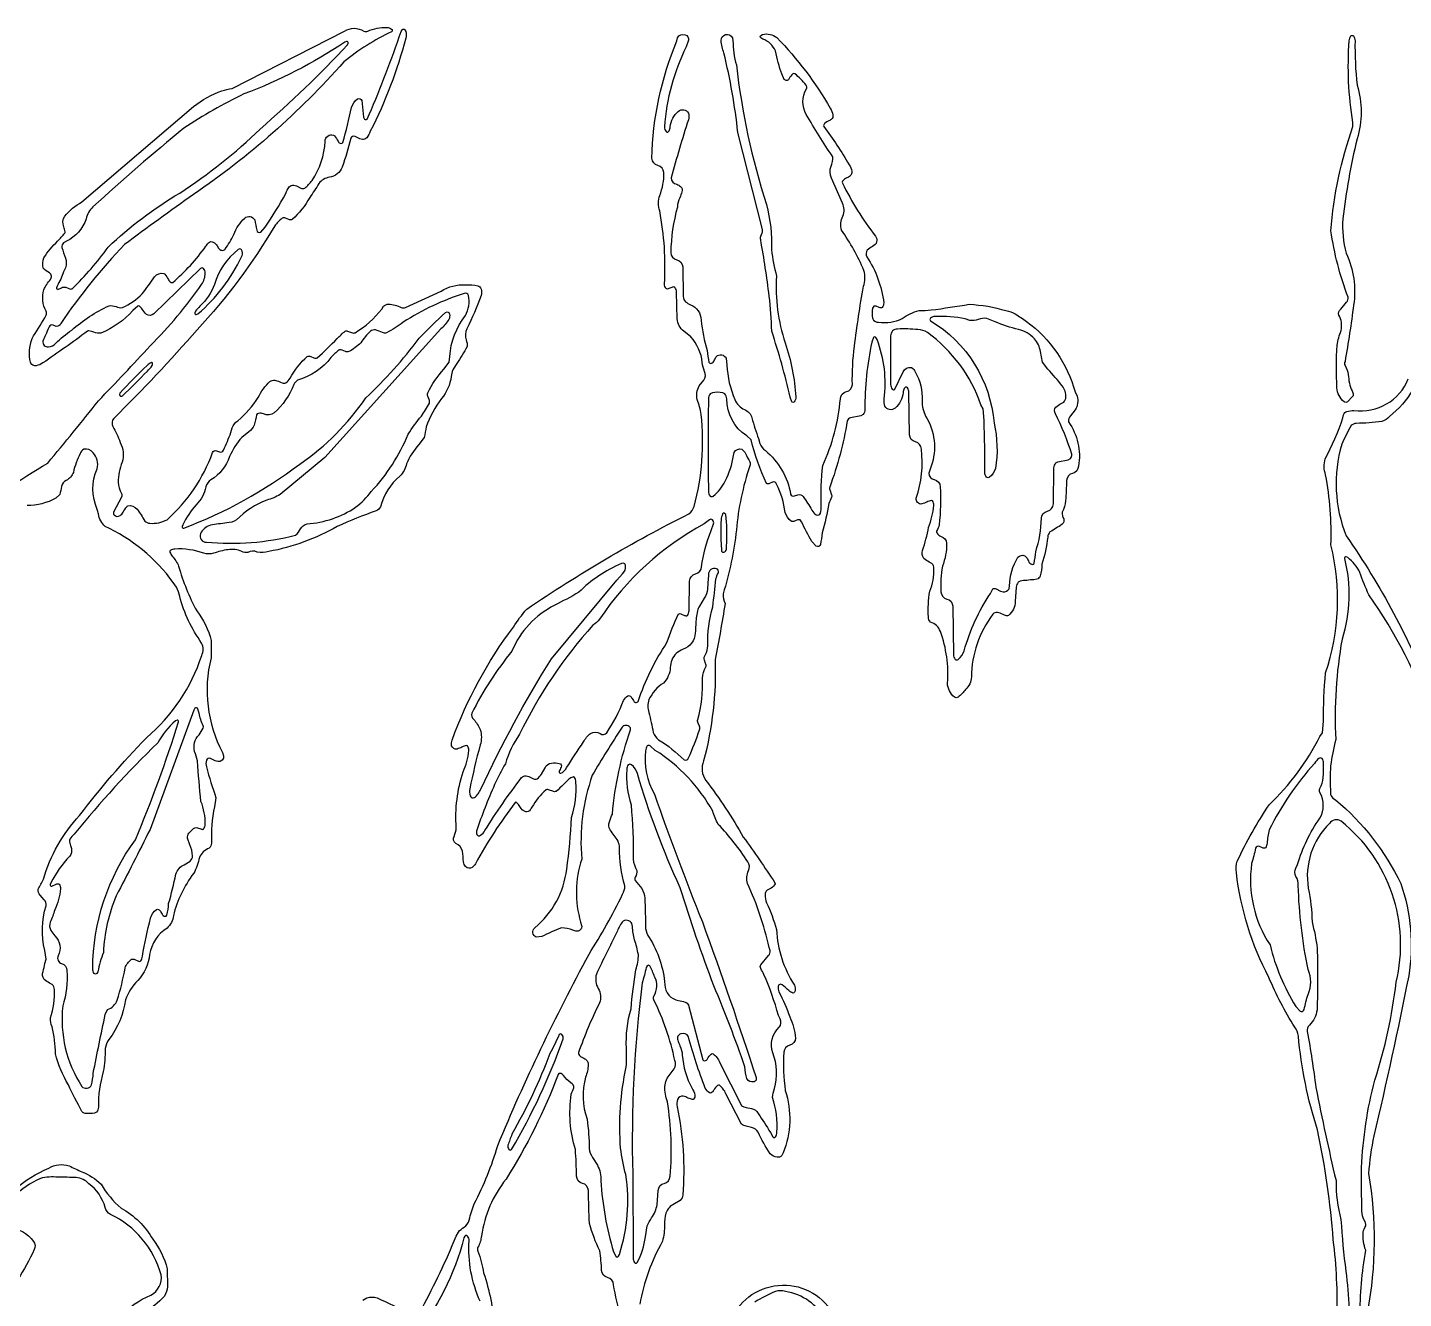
# Model space of a CAD drawing. Header units: metres. Extents: x 4.5 to 22.5, y 0.1 to 24.7.
# Drawn here: x 8.55 to 15.33, y 18.4 to 24.66 of the extents above; entities that cross this region are included whole.
import ezdxf

# ---------------------------------------------------------------- set-up
doc = ezdxf.new("R2010")
doc.units = ezdxf.units.M

msp = doc.modelspace()

# ---------------------------------------------------------------- linework, layer by layer
at = {"layer": 'Layer 1', "color": 0}
for points in [[(7.86875, 21.96611, -0.0339), (8.654, 22.51117), (8.654, 22.51117, 0.0067), (8.90373, 22.81831, 0.0062), (9.15884, 23.08914, 0.044), (9.41191, 23.39168, 0.1707), (9.42905, 23.44746, 0.1774), (9.4219, 23.46998, 0.3448), (9.40643, 23.47007), (9.17601, 23.24633, -0.3293), (9.14006, 23.2437, -0.0771), (9.1189, 23.27031, 0.1206), (9.10566, 23.28426, 0.2877), (9.09706, 23.28436), (9.07284, 23.26248, -0.1134), (8.91595, 23.15201, -0.1291), (8.88183, 23.15618, 0.0452), (8.85652, 23.16209, 0.1729), (8.84965, 23.1607, -0.0105), (8.63012, 23.00459, -0.1113), (8.59733, 22.99122, -0.2317), (8.57539, 22.99778, -0.1728), (8.5663, 23.02222, -0.145), (8.58399, 23.13808, 0.0285), (8.64624, 23.24039, 0.194), (8.64633, 23.25976, -0.2005), (8.6351, 23.36547, -0.0655), (8.66725, 23.41501, 0.4582), (8.66245, 23.44832, -0.1058), (8.63182, 23.47159, -0.1632), (8.6351, 23.52298, -0.0558), (8.70267, 23.60456, 0.0294), (8.73849, 23.64314, 0.1747), (8.73992, 23.64985, 0.045), (8.73401, 23.67522, -0.2654), (8.7384, 23.72744, -0.0914), (8.82162, 23.79761), (9.37268, 24.26749, -0.0825), (9.51165, 24.34508, -0.0096), (9.56177, 24.35684), (10.11509, 24.63827, -0.2969), (10.21028, 24.63806, 0.1877), (10.22971, 24.63806, -0.1106), (10.32407, 24.65619, -0.1612), (10.34712, 24.64858, -0.4728), (10.34721, 24.63574, 0.0603), (10.1123, 24.48693, -0.062), (9.37265, 23.83439, 0.0051), (9.03181, 23.58742, 0.0414), (8.71817, 23.1985, -0.3383), (8.69623, 23.1844, 0.0537), (8.68111, 23.19123, 0.3938), (8.66137, 23.18208, 0.0066), (8.64302, 23.1417, 0.0579), (8.63086, 23.11225, 0.515), (8.65793, 23.08404, 0.1712), (8.69289, 23.10083, -0.0492), (8.77215, 23.16652, -0.0712), (8.95623, 23.28615, -0.1293), (8.99036, 23.28197, 0.1343), (9.02306, 23.2769, 0.0857), (9.11952, 23.34502, 0.01), (9.18022, 23.42921, -0.2946), (9.22588, 23.44579, -0.1438), (9.23108, 23.44183, -0.0292), (9.24828, 23.41535, 0.1206), (9.26152, 23.40139, 0.2877), (9.27012, 23.4013, 0.0596), (9.43264, 23.579, -0.0403), (9.44501, 23.59639, -0.3305), (9.46949, 23.59936, -0.1468), (9.48879, 23.58055), (9.49578, 23.57003, 0.5108), (9.52752, 23.56477, 0.0441), (9.57031, 23.63673, -0.1235), (9.62454, 23.71754, -0.5183), (9.67315, 23.7086, -0.0051), (9.68348, 23.65827, 0.4956), (9.70316, 23.6488), (9.72426, 23.67262, 0.0283), (9.82632, 23.83984, -0.0641), (9.84318, 23.87146, -0.2496), (9.86533, 23.88021), (9.87836, 23.87607), (9.90109, 23.8658, 0.2328), (9.91972, 23.86527, 0.0501), (9.95626, 23.90243, 0.1311), (10.02027, 24.09665, -0.5149), (10.0612, 24.12641, -0.1435), (10.06636, 24.12245, -0.029), (10.0835, 24.09597, 0.2128), (10.09798, 24.08533, 0.3796), (10.10763, 24.09071, 0.012), (10.15057, 24.26238, -0.1618), (10.17997, 24.30526, -0.4993), (10.20035, 24.29651), (10.20871, 24.21446), (10.21363, 24.20567, 0.4697), (10.22646, 24.20561), (10.23754, 24.22795, 0.0194), (10.39384, 24.63605), (10.39916, 24.6457, -0.4706), (10.412, 24.64561), (10.41682, 24.63682, -0.1397), (10.41685, 24.60452, -0.0541), (10.24243, 24.14522, -0.0647), (10.22557, 24.11357, -0.2496), (10.20342, 24.10482), (10.19039, 24.10896), (10.16793, 24.1192, 0.4347), (10.14674, 24.11088, -0.0262), (10.10392, 23.96937, -0.2828), (10.04124, 23.91916, 0.1829), (9.98958, 23.88838, -0.0194), (9.94431, 23.81939, -0.0851), (9.85787, 23.71055, -0.2391), (9.84126, 23.71102), (9.8253, 23.71714, 0.2394), (9.80868, 23.7176, 0.053), (9.77178, 23.68011, -0.0557), (9.38933, 23.16803, -0.0199), (8.97894, 22.73181, 0.2896), (8.97514, 22.69227, -0.0291), (9.01102, 22.6136, -0.2077), (9.02009, 22.51581, 0.0817), (9.00109, 22.41718, 0.1052), (9.01758, 22.36257, -0.1968), (9.01749, 22.34321), (8.97845, 22.26976, 0.3015), (8.98073, 22.25646, 0.3841), (9.01009, 22.2529, 0.0928), (9.0251, 22.27019, -0.0294), (9.04301, 22.29699, -0.1402), (9.04849, 22.3011, -0.2936), (9.094, 22.28467, -0.0359), (9.13171, 22.22629, 0.2007), (9.1568, 22.21525, 0.1451), (9.24185, 22.23298, 0.1249), (9.46574, 22.56326, -0.3991), (9.48545, 22.57245), (9.50048, 22.56633, 0.4008), (9.52019, 22.57552, 0.0234), (9.5558, 22.66205), (9.56264, 22.68538, -0.1562), (9.58943, 22.72043, 0.0851), (9.69103, 22.83514, -0.0957), (9.74842, 22.91304, -0.1919), (9.77261, 22.91982, -0.056), (9.80828, 22.90676, 0.2345), (9.82681, 22.9063, 0.1096), (9.84801, 22.93012, -0.0883), (9.93243, 23.03698, -0.2395), (9.94905, 23.03652), (9.96501, 23.03039, 0.239), (9.98162, 23.02993, 0.0117), (10.07957, 23.12484, -0.0292), (10.11806, 23.16073, -0.2391), (10.13467, 23.16027), (10.15064, 23.15414, 0.2387), (10.16728, 23.15368, 0.0949), (10.29892, 23.26966), (10.3073, 23.28374, -0.2111), (10.33184, 23.29429, -0.1055), (10.3952, 23.27798, 0.1894), (10.41524, 23.2769), (10.59146, 23.35808, -0.1672), (10.71122, 23.38883, -0.0923), (10.77174, 23.38472, -0.2404), (10.78773, 23.36872, -0.1489), (10.78804, 23.33615, -0.0276), (10.71822, 23.17304, 0.1786), (10.71398, 23.11841, -0.1343), (10.71905, 23.08571, -0.0216), (10.66924, 23.00162, 0.0523), (10.64588, 22.96335), (10.64109, 22.93721, -0.138), (10.59391, 22.8297, 0.0782), (10.51734, 22.68971, -0.0327), (10.50728, 22.63789), (10.4808, 22.60249, 0.0866), (10.42109, 22.50752, -0.1367), (10.38796, 22.44784, 0.1527), (10.29239, 22.2959, -0.1863), (10.27173, 22.27728, 0.0152), (10.07939, 22.19953, -0.0829), (9.74242, 22.07603, -0.1464), (9.68623, 22.07337, 0.2509), (9.63955, 22.0712, -0.1648), (9.60976, 22.0764, 0.1524), (9.54166, 22.08516, 0.0571), (9.47044, 22.06724, -0.1224), (9.42268, 22.06724, 0.1031), (9.2807, 22.08844, 0.1629), (9.25756, 22.08067, 0.2863), (9.25589, 22.07349, 0.0874), (9.26678, 22.05376, -0.0851), (9.2989, 22.00379, 0.053), (9.38778, 21.78358, -0.1135), (9.45832, 21.63761, -0.0188), (9.45835, 21.55204, 0.1851), (9.51469, 21.08618), (9.51976, 21.07047, -0.5323), (9.49185, 21.04191), (9.47883, 21.04612), (9.45637, 21.05639, 0.4416), (9.43536, 21.04807, 0.1402), (9.43533, 21.01577, 0.013), (9.48257, 20.86285), (9.4753, 20.81923, 0.0655), (9.46048, 20.64004, -0.1969), (9.44969, 20.61516, 0.2231), (9.4013, 20.5691, -0.0695), (9.37305, 20.49191, 0.1043), (9.27309, 20.28333, -0.1763), (9.24179, 20.22182, 0.2167), (9.15575, 20.0913, -0.1558), (9.09802, 19.9634, 0.1256), (9.03751, 19.86923, -0.1268), (8.95524, 19.67305, 0.1265), (8.9377, 19.62872, -0.04), (8.92755, 19.51512, 0.0754), (8.9037, 19.34066, -0.1705), (8.8946, 19.31613), (8.88424, 19.31102, -0.0746), (8.84563, 19.30889, -0.1889), (8.82224, 19.31817, -0.0084), (8.75563, 19.44987, -0.0677), (8.69224, 19.60304, 0.0583), (8.67532, 19.73641, -0.1124), (8.66805, 19.78003, 0.0947), (8.68705, 19.92, 0.1972), (8.67625, 19.94487), (8.66304, 19.95109, -0.0316), (8.63671, 19.96922, -0.2587), (8.63096, 20.00826, 0.024), (8.64011, 20.04832), (8.64726, 20.06853), (8.63999, 20.11212, -0.1386), (8.64633, 20.33215, 0.2607), (8.63674, 20.3616), (8.61669, 20.38406, -0.2673), (8.60723, 20.41342, 0.0128), (8.63272, 20.4623, -0.1174), (8.81076, 20.77659, -0.0294), (9.14006, 21.15886, 0.1381), (9.41222, 21.56389, 0.2269), (9.41213, 21.6257, -0.0907), (9.30412, 21.85461, 0.0985), (9.28822, 21.90058, 0.1286), (8.95852, 22.18963), (8.9377, 22.19975, -0.1869), (8.9042, 22.26131, 0.0275), (8.89798, 22.28374, -0.2065), (8.8968, 22.4836, 0.2713), (8.87728, 22.56274, 0.3027), (8.83189, 22.57948, 0.1828), (8.81414, 22.55927, 0.0614), (8.78026, 22.46594, -0.1913), (8.74508, 22.42634, 0.2126), (8.72231, 22.39682, 0.0182), (8.71449, 22.35722), (8.69391, 22.33915, -0.1319), (8.55302, 22.30277, 0.1332)], [(10.49751, 18.35128, 0.027), (10.66522, 18.70477), (10.67605, 18.72503, -0.0991), (10.70463, 18.74929, 0.1823), (10.72932, 18.78434, -0.0317), (10.75413, 18.865, 0.0534), (10.86969, 19.1508, -0.0257), (11.3197, 20.09297, 0.0252), (11.48503, 20.38833, 0.1378), (11.49589, 20.42988, -0.0773), (11.47018, 20.61751, 0.1887), (11.44299, 20.67818, -0.0082), (11.42297, 20.70538, -0.2278), (11.42025, 20.74587, -0.0103), (11.43436, 20.78337, -0.0599), (11.52349, 21.1983, 0.293), (11.52095, 21.21179, 0.4246), (11.48281, 21.21086, 0.0163), (11.33539, 20.97447, 0.1059), (11.28369, 20.5621, 0.1509), (11.27818, 20.2509), (11.2832, 20.23516, -0.5424), (11.25486, 20.20682), (11.23939, 20.21158, 0.0759), (11.18404, 20.22312, 0.0295), (11.08715, 20.17984), (11.05983, 20.17687, -0.5459), (11.0525, 20.22386, 0.1935), (11.20978, 20.51226, 0.0192), (11.23401, 20.76648, 0.0922), (11.25501, 20.94087, 0.1627), (11.24722, 20.96401, 0.2889), (11.2393, 20.96581, 0.1006), (11.22058, 20.95458, -0.0072), (11.19453, 20.9297, -0.0267), (11.15725, 20.89524, -0.2391), (11.14064, 20.8957), (11.12467, 20.90183, 0.239), (11.10806, 20.90229, 0.0858), (11.0383, 20.81728, -0.0394), (11.02583, 20.7998, -0.3288), (11.00142, 20.79695, -0.1479), (10.98217, 20.81573), (10.97524, 20.82625, 0.1061), (10.96225, 20.84079, 0.3703), (10.95603, 20.84029, 0.0369), (10.75986, 20.53887, -0.0968), (10.74368, 20.52065, -0.3813), (10.712, 20.52498, -0.1603), (10.7016, 20.54778, -0.01), (10.69724, 20.60009, 0.219), (10.66377, 20.63861, -0.3704), (10.65517, 20.67373, 0.0846), (10.66612, 20.71627, -0.0971), (10.69953, 20.99136, 0.0744), (10.72843, 21.09621, 0.1767), (10.72128, 21.11873, 0.2539), (10.71599, 21.12031, 0.0566), (10.69381, 21.11307, -0.0575), (10.66971, 21.10379, -0.386), (10.64279, 21.11984, -0.1711), (10.64576, 21.14716, -0.0762), (10.94703, 21.70314, -0.0412), (11.01259, 21.79227, -0.0338), (11.81167, 22.26162, 0.1456), (11.83757, 22.2976, 0.0926), (11.87153, 22.75136, 0.0541), (11.85257, 22.82394, -0.2083), (11.86225, 22.8912), (11.88481, 22.92007, 0.2714), (11.88858, 22.96307, -0.0884), (11.87735, 23.00663, 0.1626), (11.82021, 23.1332), (11.78602, 23.16088, -0.2103), (11.75422, 23.22189), (11.75001, 23.354, 0.1599), (11.74228, 23.3772, 0.2819), (11.72795, 23.37683), (11.71298, 23.3707, -0.2818), (11.69866, 23.37033, -0.1597), (11.69092, 23.39353, 0.0627), (11.66741, 23.75331, -0.1633), (11.66741, 23.82951, 0.1038), (11.68789, 23.94196, 0.336), (11.65859, 23.97705, -0.3344), (11.6292, 24.01222, -0.0944), (11.75233, 24.59094), (11.7558, 24.60622, -0.3836), (11.79292, 24.62064, -0.3954), (11.80913, 24.59425), (11.79741, 24.56108, 0.0959), (11.69095, 24.16697, 0.1593), (11.69863, 24.14383, 0.2818), (11.70746, 24.14116, 0.2819), (11.71385, 24.14782, 0.0245), (11.71969, 24.16759, -0.1995), (11.75926, 24.24348, -0.4906), (11.8087, 24.23497, -0.1474), (11.80901, 24.20233, 0.0145), (11.72471, 23.91672, 0.3775), (11.7514, 23.88423, -0.0847), (11.76987, 23.87402, -0.3036), (11.77705, 23.84717, -0.0077), (11.76672, 23.81831, 0.1034), (11.75478, 23.7723, 0.0626), (11.72201, 23.54816, 0.3346), (11.7514, 23.51298, -0.3344), (11.7808, 23.47781), (11.78389, 23.3316, 0.1984), (11.79503, 23.30641, 0.0807), (11.81962, 23.2911, -0.2998), (11.87147, 23.2154, 0.0534), (11.90195, 23.06519, 0.0362), (11.91024, 23.00799, 0.3817), (11.91986, 23.00255, 0.2666), (11.93805, 23.02077, -0.0658), (11.94718, 23.03652, -0.5049), (11.99442, 23.02829), (11.99866, 22.99395, 0.0936), (12.03764, 22.82469, 0.1923), (12.08559, 22.77469, -0.2305), (12.12148, 22.73475, 0.0287), (12.15458, 22.63204), (12.16139, 22.60812, 0.1564), (12.18818, 22.57304, -0.1803), (12.31236, 22.35821, 0.4377), (12.33176, 22.34977), (12.3472, 22.35589, -0.319), (12.37377, 22.34744, -0.0139), (12.41733, 22.2804, 0.1078), (12.4384, 22.25661, 0.4849), (12.45879, 22.26549, 0.0689), (12.46263, 22.29962, -0.0361), (12.47076, 22.49972, 0.0845), (12.5573, 22.82812, -0.3339), (12.58672, 22.8633, 0.3344), (12.61611, 22.89847, -0.0352), (12.62619, 23.08679, -0.0106), (12.67071, 23.38206, 0.1563), (12.67309, 23.46014, 0.0533), (12.56262, 23.65864, -0.1798), (12.56983, 23.72812, 0.2056), (12.56785, 23.79139), (12.51278, 23.91508, -0.1789), (12.51117, 23.97302, 0.1136), (12.51971, 24.01962, -0.0167), (12.38934, 24.2282, -0.2682), (12.38977, 24.35402, 0.2304), (12.38912, 24.37283, 0.0431), (12.33294, 24.42904, 0.3267), (12.32381, 24.42827, 0.0917), (12.30531, 24.4051, -0.2761), (12.29443, 24.39573, -0.2761), (12.28102, 24.40089), (12.26939, 24.4275, -0.0477), (12.23818, 24.54104, 0.2016), (12.17516, 24.59945), (12.1656, 24.6048, -0.472), (12.16566, 24.61764), (12.17444, 24.62246, -0.2248), (12.24371, 24.60734, -0.0623), (12.50739, 24.25898, -0.1106), (12.5206, 24.22609, -0.2556), (12.51241, 24.20382, -0.0692), (12.49672, 24.19457, 0.1587), (12.47519, 24.17755, 0.2845), (12.47503, 24.16895, -0.0318), (12.60008, 23.98045, -0.1138), (12.61342, 23.94766, -0.2556), (12.60522, 23.92538, -0.0692), (12.5895, 23.91613, 0.1562), (12.56815, 23.89933, 0.247), (12.56729, 23.88996, 0.0494), (12.72965, 23.62919, -0.5073), (12.71579, 23.57863, 0.0308), (12.6894, 23.56069, 0.3051), (12.68767, 23.52756, -0.1155), (12.77086, 23.30063, -0.1622), (12.76322, 23.27752, -0.2819), (12.74889, 23.27789), (12.73392, 23.28402, 0.4538), (12.71536, 23.27489, 0.1061), (12.716, 23.22452, 0.3403), (12.74564, 23.20506, 0.1445), (12.86157, 23.22273, -0.1061), (12.94531, 23.26267, 0.0271), (13.00444, 23.26542, 0.0076), (13.19142, 23.29345, -0.0624), (13.37241, 23.26227, -0.1006), (13.41838, 23.24636, 0.0052), (13.47441, 23.20958, -0.1664), (13.71287, 22.86187), (13.72296, 22.84068, -0.2094), (13.71337, 22.77352), (13.69081, 22.74465, 0.2497), (13.68098, 22.71443, -0.1972), (13.72986, 22.49629, -0.3345), (13.70047, 22.46111, 0.3344), (13.67108, 22.42593, -0.0108), (13.66628, 22.32613, -0.1139), (13.64988, 22.26979, 0.1822), (13.65712, 22.2366, -0.3191), (13.64874, 22.21005, -0.0256), (13.5894, 22.17268, 0.1953), (13.57817, 22.14759, -0.0467), (13.54993, 22.01329, -0.0434), (13.54129, 21.95578, -0.2365), (13.52527, 21.93969), (13.51008, 21.93724, 0.02), (13.47552, 21.93427, 0.0462), (13.44254, 21.93065), (13.43267, 21.92453, 0.1732), (13.42348, 21.9), (13.41829, 21.82971, -0.2245), (13.38463, 21.76161, -0.2348), (13.36609, 21.76208), (13.34336, 21.77232), (13.33033, 21.77649, 0.2491), (13.30815, 21.76771, 0.1622), (13.20268, 21.45842, -0.2025), (13.17363, 21.39658, -0.0602), (13.13722, 21.35936, -0.3365), (13.11912, 21.35946, -0.2139), (13.08447, 21.42755, 0.1086), (13.04963, 21.68285, 0.2233), (13.00125, 21.72891, -0.1969), (12.99045, 21.75379, -0.0532), (12.99744, 21.88023, 0.1052), (13.0182, 21.9929, 0.1991), (13.0075, 22.01768), (12.99429, 22.0239, -0.0316), (12.96796, 22.04206, -0.2601), (12.96227, 22.08113, 0.0313), (12.99178, 22.19508, 0.0502), (13.0178, 22.30277, 0.1768), (13.01065, 22.32529, 0.2539), (13.00536, 22.32687, 0.0566), (12.98318, 22.31963, -0.0575), (12.95908, 22.31035, -0.5321), (12.93118, 22.33891, 0.109), (12.95642, 22.58062, 0.3345), (12.92703, 22.6158, -0.3344), (12.89764, 22.65097), (12.8947, 22.859, 0.159), (12.887, 22.88214, 0.2818), (12.87817, 22.88481, 0.2819), (12.87178, 22.87815, 0.0245), (12.86593, 22.85838, -0.1995), (12.82636, 22.78249, -0.4907), (12.77683, 22.79112, -0.0749), (12.77268, 22.82555, 0.1254), (12.73772, 23.12011), (12.7324, 23.12976, 0.4718), (12.71956, 23.12964), (12.71186, 23.1065, 0.0545), (12.67808, 22.77475, -0.1707), (12.66898, 22.75019), (12.65862, 22.74505), (12.60763, 22.73404, 0.2861), (12.59111, 22.71904, -0.0466), (12.5052, 22.39354, 0.1994), (12.50619, 22.3764), (12.51256, 22.36019, -0.1991), (12.51355, 22.34305, 0.0517), (12.50065, 22.31224, -0.0311), (12.46711, 22.16801, -0.0364), (12.45879, 22.1108, -0.4842), (12.4384, 22.10192), (12.41737, 22.12575, -0.0404), (12.36644, 22.22295, 0.3978), (12.3467, 22.23214), (12.33124, 22.22602, -0.2439), (12.31471, 22.22564, -0.1505), (12.28526, 22.26859, 0.0834), (12.24269, 22.40858, 0.4013), (12.22295, 22.41777), (12.20795, 22.41164, -0.2839), (12.19356, 22.41118, -0.0497), (12.1177, 22.62632), (12.09592, 22.64516, -0.25), (11.99754, 22.82821, 0.1673), (11.98835, 22.85265), (11.97799, 22.85776, 0.1128), (11.92701, 22.85776), (11.91664, 22.85265, 0.1705), (11.90755, 22.82812, 0.0063), (11.90748, 22.3726, 0.1627), (11.91528, 22.34946, 0.3482), (11.93075, 22.34936, 0.1078), (11.99033, 22.4233, 0.0825), (12.03077, 22.54906), (12.03424, 22.56435, -0.3632), (12.07216, 22.57948, -0.1517), (12.08952, 22.55866, 0.0085), (12.11127, 22.51711, -0.1954), (12.11133, 22.4978, 0.0598), (12.04531, 22.18267, -0.0482), (11.97929, 21.86757, 0.1178), (11.98934, 21.81984, -0.009), (11.94068, 21.5448, -0.0715), (11.88397, 21.04519, 0.2595), (11.89434, 20.94882, -0.0372), (12.07931, 20.6698, -0.0135), (12.2349, 20.44445, -0.2812), (12.23329, 20.43421, -0.0892), (12.20971, 20.41478), (12.1969, 20.40893, 0.2106), (12.1867, 20.38471, 0.0585), (12.1935, 20.34665, -0.0446), (12.24275, 20.21449, 0.1328), (12.33111, 19.9406, -0.1626), (12.33439, 19.91359, -0.3456), (12.3231, 19.9023, -0.1302), (12.30398, 19.91421, 0.0145), (12.271, 19.94323), (12.26252, 19.94617, 0.3444), (12.25123, 19.93488, 0.1626), (12.25451, 19.90787, -0.0386), (12.30806, 19.78502, -0.0781), (12.33705, 19.68035, -0.3436), (12.30828, 19.6458, 0.3344), (12.27889, 19.61062, 0.0494), (12.28588, 19.4223, -0.1747), (12.27555, 19.11454, -0.1832), (12.25779, 19.0943), (12.24619, 19.09335, -0.2042), (12.21209, 19.11083, -0.0453), (12.1518, 19.2166, 0.2268), (12.1203, 19.24076), (12.09407, 19.24646, -0.1509), (12.07068, 19.25629), (11.99337, 19.40631, 0.1368), (11.96159, 19.44801, 0.3269), (11.9525, 19.44727, 0.0917), (11.93397, 19.42416, -0.1282), (11.92131, 19.41052, -0.2888), (11.91247, 19.41046, -0.1021), (11.89192, 19.43344, -0.0261), (11.80889, 19.68716, 0.3836), (11.77176, 19.70158, 0.4465), (11.75669, 19.67048, 0.0074), (11.76703, 19.64174, -0.1035), (11.77897, 19.59574, 0.1074), (11.8268, 19.43276, -0.1054), (11.8401, 19.39987, -0.2207), (11.83494, 19.37933, -0.2536), (11.82974, 19.37779, -0.0558), (11.80756, 19.38509, 0.058), (11.78346, 19.39437, 0.3747), (11.75592, 19.37769, 0.1069), (11.7532, 19.34267, -0.0723), (11.7808, 18.90754, -0.2161), (11.76845, 18.88145), (11.73977, 18.8636, 0.2134), (11.69794, 18.81751, 0.09), (11.69117, 18.76244, -0.069), (11.68121, 18.67959, 0.0849), (11.56915, 18.36941)], [(15.42994, 23.03494, -0.1976), (15.26102, 22.74134, -0.1405), (15.22355, 22.71696, -0.0317), (15.09689, 22.70706, 0.1988), (15.07171, 22.69592, 0.0222), (15.02629, 22.60457, 0.1685), (15.04789, 22.15337, -0.0575), (15.46923, 21.36815, 0.0374)], [(15.00232, 18.30314, 0.0393), (14.98437, 18.68673, 0.032), (14.90703, 19.22814, -0.0565), (14.81261, 19.69059, 0.1268), (14.79507, 19.73493, -0.047), (14.66773, 19.97884, -0.0931), (14.50713, 20.49528, -0.1075), (14.51149, 20.55183, -0.0359), (14.66807, 20.82835, 0.0837), (14.91882, 21.16542), (14.93132, 21.18385), (14.93617, 21.24087, -0.0266), (14.94651, 21.47804, 0.1438), (14.97256, 22.10898, 0.0562), (14.94678, 22.45393, -0.1563), (14.9444, 22.53202, 0.0426), (15.03171, 22.73472), (15.03517, 22.74997, -0.2343), (15.05138, 22.76597, -0.0753), (15.08585, 22.77017, 0.3412), (15.35383, 22.92697, 0.1135)], [(15.4721, 21.24728, 0.0732), (15.15988, 21.86318, -0.0337), (15.11502, 21.97298, 0.1072), (15.05547, 22.04698), (15.04724, 22.05026, 0.4881), (15.03935, 22.04237, -0.1371), (15.02741, 21.64464, 0.0556), (14.99619, 21.14992, 0.0332), (14.9711, 21.02057, 0.024), (14.97045, 20.88754, 0.1984), (14.98159, 20.86235), (14.9957, 20.85397, -0.1047), (15.31646, 20.44194, -0.1268), (15.35556, 19.98617, -0.0084), (15.18404, 19.19863, 0.0299), (15.1575, 19.013, -0.0895), (15.15255, 18.33293, -0.0132)], [(15.11505, 18.30855, -0.0386), (15.14413, 18.63535, -0.1048), (15.13108, 18.72404, -0.0861), (15.1446, 18.75532, 0.1773), (15.13714, 18.78447, -0.1189), (15.12511, 18.82769, -0.0063), (15.12359, 19.04252, -0.0527), (15.18856, 19.47255, 0.0503), (15.29375, 19.95517), (15.29375, 19.95517, 0.2923), (15.02317, 20.74776, 0.4177), (14.96553, 20.73764, 0.2449), (14.8614, 20.41846, -0.0483), (14.87971, 20.2527, -0.0334), (14.90483, 20.12313, -0.0163), (14.90425, 19.81877, -0.175), (14.86644, 19.74374, 0.2433), (14.85648, 19.7134, -0.0117), (14.89874, 19.43641, 0.0089), (14.99771, 18.97851, 0.0725), (15.02224, 18.78648, 0.0183), (15.04625, 18.53205, -0.0415), (15.06311, 18.1651, 0.159)], [(11.47705, 18.3054, -0.0327), (11.44061, 18.46603, 0.3311), (11.41109, 18.50111, -0.3339), (11.38167, 18.53629, 0.0303), (11.37236, 18.63262, -0.0455), (11.32196, 18.76776, -0.0098), (11.31673, 18.93, 0.3345), (11.28734, 18.96517, -0.3344), (11.25795, 19.00035, 0.0118), (11.25275, 19.13174, -0.1122), (11.2323, 19.40402, -0.051), (11.24499, 19.43486, 0.2977), (11.23008, 19.45996, -0.0996), (11.19437, 19.49572, 0.1887), (11.17742, 19.50673, 0.375), (11.16768, 19.50119, -0.0497), (10.91089, 18.98584, 0.1308), (10.78934, 18.70644, -0.1089), (10.77273, 18.65007, 0.2599), (10.77273, 18.63061, -0.0449), (10.80063, 18.52484, -0.0666), (10.85276, 18.25785, -0.3557)], [(8.35666, 18.78954, -0.142), (8.65967, 19.04004, -0.2153), (8.7595, 19.05155, 0.0087), (8.8224, 19.0216, -0.0955), (8.91697, 18.96152, 0.0819), (9.01508, 18.84306, -0.1425), (9.17097, 18.68958, -0.1152), (9.24175, 18.54386), (9.24386, 18.45631, -0.1408), (9.22839, 18.40991, -0.0867), (9.12667, 18.33021, 0.1076)], [(9.00994, 18.3092, -0.0958), (9.16116, 18.41526, 0.3235), (9.2127, 18.51519, 0.2156), (8.9631, 18.81231, -0.2072), (8.93721, 18.84619, 0.1656), (8.85692, 18.96335, 0.1835), (8.79406, 18.99329, 0.0146), (8.70465, 18.99506, 0.0914), (8.6179, 18.98946, 0.1657), (8.39066, 18.77382, 0.2911)], [(8.45996, 18.74706, -0.2315), (8.58387, 18.679, -0.2899), (8.58767, 18.63946, -0.0342), (8.50659, 18.49102, -0.1928)], [(10.78374, 18.38429, -0.1225), (10.72907, 18.68243, 0.159), (10.72137, 18.70558, 0.4802), (10.70859, 18.70561), (10.70361, 18.69682, -0.1082), (10.4545, 18.20519)], [(12.00735, 18.26193, -0.2877), (12.23156, 18.46033, -0.2877), (12.50776, 18.34481, -0.0886)], [(12.48555, 18.29179, 0.2353), (12.28659, 18.43258, 0.1393), (12.23715, 18.43258, 0.0352), (12.13522, 18.38027)], [(10.20598, 18.3898), (10.22622, 18.40165, -0.1396), (10.27565, 18.40165, -0.0089), (10.43569, 18.32359, 0.169)]]:
    msp.add_lwpolyline(points, format="xyb", dxfattribs=at)
for points in [[(12.05249, 24.13891, 0.0337), (11.98359, 24.53142, -0.0739), (11.97007, 24.59218, -0.3559), (11.99205, 24.62166, -0.3559), (12.02536, 24.6061), (12.02839, 24.59156, 0.0703), (12.04531, 24.47183, 0.0488), (12.19282, 23.78424, -0.0797), (12.21766, 23.56159, 0.0333), (12.24275, 23.43199, 0.0963), (12.28563, 23.10362, -0.0664), (12.33779, 22.83666, -0.1593), (12.33012, 22.81352, -0.4821), (12.31738, 22.81352), (12.30958, 22.83657, 0.0252), (12.21912, 23.16085, 0.0233), (12.20693, 23.33429, 0.0129), (12.16488, 23.61149, -0.1991), (12.16587, 23.62863), (12.17225, 23.64484, 0.1991), (12.17324, 23.66198), (12.05249, 24.13891)], [(14.97259, 23.65579, -0.068), (15.08133, 24.16843), (15.08133, 24.18789, -0.0608), (15.06311, 24.5915, -0.159), (15.07081, 24.61464, -0.4821), (15.08356, 24.61464, -0.159), (15.09126, 24.5915, 0.0288), (15.10119, 24.3723, -0.1577), (15.10116, 24.10776, 0.0285), (15.03106, 23.71389, 0.0777), (15.04702, 23.5447, -0.1535), (15.08412, 23.28949, -0.0127), (15.0421, 23.01226, 0.26), (15.0421, 22.9928), (15.04829, 22.98009, -0.0941), (15.05924, 22.93637, 0.1028), (15.08133, 22.85757, -0.2465), (15.07957, 22.83898), (15.055, 22.81309, -0.3291), (15.03725, 22.81352, -0.2138), (15.0026, 22.88161, -0.0291), (15.00346, 23.09168, -0.0509), (15.02249, 23.16419, 0.1991), (15.01117, 23.2403, -0.2616), (15.02079, 23.26975), (15.04993, 23.30431, 0.2289), (15.05757, 23.32881, -0.0553), (14.97259, 23.65579)], [(9.32423, 24.16125, 0.0114), (8.87644, 23.77373, 0.1383), (8.84328, 23.71408, -0.2036), (8.74635, 23.60422), (8.73231, 23.59593, 0.2566), (8.72377, 23.57331, 0.0193), (8.74214, 23.52075, -0.1259), (8.74205, 23.47372), (8.73228, 23.45312, -0.0507), (8.69998, 23.38354), (8.69716, 23.37485, 0.4591), (8.70471, 23.36665, -0.0168), (8.72729, 23.37711, -0.1804), (8.74273, 23.37711), (8.75845, 23.3707, 0.2431), (8.77506, 23.37024, 0.0425), (8.95159, 23.57483, -0.0565), (9.30391, 23.84126, 0.0486), (9.70025, 24.15648, 0.0247), (10.13071, 24.57111), (10.13399, 24.57934, 0.4911), (10.1261, 24.58723), (10.11741, 24.58441, -0.0584), (9.62012, 24.32942, 0.0321), (9.32423, 24.16125)], [(9.47589, 23.39084, -0.1065), (9.40306, 23.28355, 0.0209), (9.38116, 23.25923), (9.37788, 23.25101, 0.4953), (9.38568, 23.24321), (9.39391, 23.24649, 0.1044), (9.60861, 23.52756, 0.1626), (9.61189, 23.55456, 0.3456), (9.6006, 23.56586), (9.59206, 23.56289, 0.1644), (9.47589, 23.39084)], [(10.22003, 22.83233, 0.0438), (10.48297, 23.12627, -0.0105), (10.613, 23.25351), (10.62154, 23.25648, -0.3456), (10.63283, 23.24519, -0.1788), (10.62899, 23.21874, -0.0578), (10.59038, 23.17264), (10.01887, 22.53848), (9.79869, 22.35648, -0.0618), (9.73304, 22.32932, 0.1077), (9.58296, 22.23189, -0.1332), (9.53575, 22.21726, 0.011), (9.45522, 22.2056, 0.2048), (9.40631, 22.16352, 0.5424), (9.43533, 22.12225, 0.0862), (9.87467, 22.15665, 0.1048), (9.89918, 22.18809, -0.1999), (9.93092, 22.21246, 0.1322), (10.17034, 22.2942, 0.0688), (10.24747, 22.37176, 0.0887), (10.42969, 22.6536, -0.0454), (10.49457, 22.74255, 0.0322), (10.53346, 22.80721, 0.2064), (10.53253, 22.82428), (10.52622, 22.84043, -0.2064), (10.52529, 22.85751, -0.0701), (10.60449, 22.97381), (10.631, 23.00917), (10.634, 23.0371, -0.1554), (10.71132, 23.23795, 0.1724), (10.72629, 23.33735, 0.4326), (10.70516, 23.34694, 0.0667), (10.40435, 23.20509, -0.0501), (10.32246, 23.15315, -0.1994), (10.30331, 23.1542, 0.0553), (10.26761, 23.16732, 0.1913), (10.24342, 23.16054, 0.0669), (10.19599, 23.10387, -0.0711), (10.13687, 23.06031, -0.2094), (10.11979, 23.06123), (10.10374, 23.06745, 0.2395), (10.08712, 23.06792, 0.0292), (10.04864, 23.032, -0.1717), (9.88464, 22.92022, 0.1464), (9.86604, 22.89816, -0.1152), (9.7693, 22.75842, -0.2653), (9.71714, 22.75403, 0.1125), (9.69125, 22.75656, 0.2833), (9.68268, 22.74963, -0.0156), (9.67021, 22.69871, -0.1526), (9.64397, 22.66561), (9.60979, 22.6382, 0.0758), (9.54968, 22.54362, -0.1652), (9.45782, 22.42859, 0.1909), (9.43221, 22.39447, -0.1653), (9.3845, 22.30645, 0.0606), (9.31873, 22.20792), (9.31591, 22.19922, 0.4841), (9.32389, 22.19124, 0.0713), (9.89571, 22.50696, 0.0932), (10.22003, 22.83233)], [(13.31369, 22.70855, -0.0972), (13.3212, 22.48527, -0.153), (13.29191, 22.44227, -0.348), (13.27653, 22.44227, -0.1626), (13.26873, 22.46541, 0.0063), (13.26508, 22.72185), (13.26091, 22.77952), (13.24961, 22.79919, 0.1524), (12.98609, 23.15439, 0.138), (12.93888, 23.16877, 0.0434), (12.83846, 23.17122, 0.1736), (12.81392, 23.16203, 0.1736), (12.80473, 23.1375, 0.0119), (12.80467, 22.89853, 0.159), (12.81238, 22.87539, 0.4706), (12.82521, 22.8753), (12.86698, 22.96025, -0.3696), (12.90748, 22.98166, -0.1832), (12.92524, 22.96143, -0.1435), (12.95961, 22.81853, 0.1199), (12.97709, 22.7432, -0.2252), (13.00453, 22.4961), (12.99314, 22.46266, 0.3774), (13.01984, 22.43017, -0.3345), (13.04923, 22.395, -0.0371), (13.04394, 22.20789, -0.0512), (13.03126, 22.17704, 0.2385), (13.03234, 22.16748, 0.1566), (13.05369, 22.15071, -0.3216), (13.08008, 22.11665, -0.1052), (13.05932, 22.00398, 0.0532), (13.05233, 21.87754, 0.3344), (13.08172, 21.84236, -0.3345), (13.11111, 21.80718), (13.11405, 21.56822, 0.1627), (13.12184, 21.54508, 0.3477), (13.13722, 21.54508, 0.1526), (13.16717, 21.58743, -0.0823), (13.29624, 21.86989), (13.30738, 21.89226, -0.2708), (13.32356, 21.89174), (13.34602, 21.88143), (13.35904, 21.87723, 0.3126), (13.38766, 21.89242), (13.39029, 21.90665, -0.1306), (13.43116, 22.04819, -0.3163), (13.46513, 22.05518), (13.47376, 22.04652, -0.0658), (13.48288, 22.03077, 0.2657), (13.50107, 22.01255, 0.3817), (13.5107, 22.01799, 0.0362), (13.51899, 22.07519, 0.0763), (13.5473, 22.24031, -0.3339), (13.57672, 22.27548, 0.3345), (13.60611, 22.31066), (13.60911, 22.48781, -0.1705), (13.6182, 22.51234), (13.62857, 22.51748), (13.67949, 22.52843), (13.68982, 22.53353, 0.228), (13.69632, 22.55547, 0.0429), (13.61579, 22.75412, -0.3068), (13.61765, 22.78744, -0.0316), (13.64398, 22.80551), (13.65715, 22.81172, 0.211), (13.66733, 22.83595, 0.1779), (13.65013, 22.89154, 0.016), (13.57907, 22.97396), (13.5524, 23.00914), (13.54231, 23.06093, 0.1497), (13.51255, 23.12398, 0.1422), (13.43428, 23.16945, -0.0438), (13.3191, 23.20741), (13.27774, 23.22406, 0.1291), (13.23634, 23.21902, -0.1251), (13.19498, 23.214), (13.17233, 23.22121, 0.0676), (13.02414, 23.23315, 0.159), (13.001, 23.22545, 0.4724), (13.00091, 23.21261, -0.2417), (13.31369, 22.70855)], [(9.00938, 22.85556, 0.3659), (9.00985, 22.84362, 0.3658), (9.0217, 22.8421, 0.0113), (9.14473, 22.96493, 0.0371), (9.16828, 22.99163, 0.1977), (9.17044, 23.00317, 0.427), (9.16518, 23.00644, 0.1232), (9.14353, 22.99156, 0.0206), (9.00938, 22.85556)], [(10.97797, 21.1772, 0.0814), (10.90755, 21.03105, 0.0315), (10.85477, 20.92915, 0.024), (10.76552, 20.69928, 0.2207), (10.77069, 20.67874, 0.3452), (10.78597, 20.6788, 0.1077), (10.80707, 20.70262, -0.0232), (10.98784, 20.96333, -0.2492), (11.01002, 20.97209), (11.02304, 20.96794), (11.04578, 20.9577, 0.2345), (11.06431, 20.95724, 0.112), (11.08492, 20.98041), (11.10342, 21.01135, -0.2639), (11.13497, 21.03458, -0.0698), (11.173, 21.0331, -0.4984), (11.18212, 21.01453, -0.0201), (11.17195, 20.99223, 0.4626), (11.18002, 20.98477), (11.18822, 20.98814, 0.1052), (11.20926, 21.012, -0.0073), (11.29248, 21.13869, -0.1053), (11.32623, 21.18054, -0.3065), (11.3744, 21.17946, 0.3714), (11.40741, 21.1833, 0.0508), (11.48974, 21.34315, -0.1021), (11.51028, 21.36614, -0.2885), (11.51916, 21.36608, -0.1293), (11.53175, 21.35243), (11.53781, 21.34229, 0.2761), (11.5487, 21.33292, 0.2761), (11.5621, 21.33808, -0.0706), (11.70336, 21.62737, -0.0334), (11.76044, 21.76854, -0.2837), (11.77486, 21.76808), (11.78983, 21.76195, 0.2819), (11.80415, 21.76158, 0.1597), (11.81189, 21.78478), (11.81483, 21.93093, -0.3344), (11.84422, 21.96611, 0.3309), (11.87373, 22.00119, -0.0607), (11.92116, 22.1789), (11.93291, 22.212, 0.221), (11.92775, 22.23257, 0.3367), (11.91237, 22.23257, -0.0061), (11.88685, 22.21191, 0.1236), (11.37162, 21.74262, -0.0582), (11.33895, 21.71341, 0.0712), (10.97797, 21.1772)], [(11.99259, 22.25791), (11.98538, 22.26484, 0.3668), (11.97746, 22.26119, 0.0951), (11.97007, 22.23223, 0.0272), (11.96945, 22.11591), (11.97221, 22.07872, 0.4247), (11.9839, 22.07275, 0.2698), (11.99618, 22.08692, 0.0237), (11.99714, 22.22314), (11.99259, 22.25791)], [(10.94025, 21.58617, 0.054), (10.74191, 21.27967, 0.2493), (10.75175, 21.24941, -0.0657), (10.78396, 21.19985, -0.1517), (10.78352, 21.12362, 0.0144), (10.73223, 20.90802, 0.1001), (10.73464, 20.8733, 0.4849), (10.75503, 20.86442, 0.1346), (10.7868, 20.90622, -0.0315), (11.13408, 21.54703), (11.45669, 21.93511), (11.48438, 21.96595, 0.2413), (11.49908, 22.00769, 0.3426), (11.48769, 22.01907), (11.47869, 22.01654, 0.0996), (11.26968, 21.87549, -0.0148), (11.14871, 21.81083, 0.1783), (10.94025, 21.58617)], [(11.92849, 21.80449, 0.0135), (11.94387, 21.9409, -0.0536), (11.95664, 21.97174, 0.4475), (11.94702, 21.99151, 0.5244), (11.90755, 21.96187, -0.0101), (11.90219, 21.89146, -0.1605), (11.88697, 21.84595), (11.86334, 21.80777, 0.0867), (11.85313, 21.78379, 0.053), (11.84502, 21.71474, -0.0143), (11.84261, 21.67381, -0.3058), (11.78237, 21.59489, 0.2158), (11.72712, 21.5418, 0.0424), (11.7196, 21.50514, -0.1901), (11.68585, 21.42838, 0.1445), (11.61478, 21.34708, 0.1979), (11.61466, 21.28347, -0.0065), (11.63598, 21.18553, 0.1391), (11.66141, 21.14908, -0.0581), (11.78862, 21.04996, 0.4331), (11.80954, 21.05961, 0.0205), (11.86386, 21.19836, 0.1994), (11.86287, 21.2155), (11.8565, 21.23171, -0.1991), (11.85551, 21.24885, 0.0836), (11.87763, 21.45252, -0.108), (11.8948, 21.50774, 0.1991), (11.89381, 21.52488), (11.88744, 21.54109, -0.2145), (11.89254, 21.56884, 0.1189), (11.90458, 21.61206, -0.0781), (11.92849, 21.80449)], [(9.08558, 20.65646, 0.0232), (9.29877, 21.238, 0.4881), (9.29088, 21.24588), (9.28265, 21.2426, 0.0796), (9.1956, 21.13426, 0.0286), (8.78441, 20.68465, 0.0258), (8.76244, 20.66033, 0.1748), (8.76102, 20.65362, 0.045), (8.76693, 20.62825), (8.77175, 20.6134, -0.1756), (8.76253, 20.57603, 0.0685), (8.66904, 20.44448), (8.66622, 20.43579, 0.4591), (8.67377, 20.42759), (8.6962, 20.43866, -0.3036), (8.71037, 20.43814, -0.174), (8.71749, 20.41558, -0.0762), (8.68862, 20.31157, -0.0257), (8.66687, 20.25081, 0.2304), (8.66953, 20.21038, 0.008), (8.68943, 20.18334, -0.3213), (8.70601, 20.08579, 0.4618), (8.72244, 20.04696, -0.3201), (8.74892, 20.01281, -0.093), (8.72807, 19.83835, 0.1731), (8.82218, 19.44198, 0.4986), (8.86973, 19.44984, 0.0431), (8.87836, 19.50738, -0.0057), (8.93752, 19.79634), (8.94844, 19.82112, 0.2233), (8.99682, 19.86719, 0.0287), (9.03543, 20.02577, -0.1468), (9.06677, 20.06877, -0.2565), (9.0828, 20.06652), (9.09824, 20.06039, 0.3345), (9.11259, 20.06002, 0.1567), (9.12042, 20.08313, -0.021), (9.16057, 20.27145, -0.1515), (9.18997, 20.31426, -0.2895), (9.19884, 20.3142, -0.1293), (9.21144, 20.30056), (9.21747, 20.29041, 0.2233), (9.23155, 20.27989, 0.3791), (9.24132, 20.28549, 0.0362), (9.24961, 20.34269, 0.023), (9.28473, 20.48822, -0.2108), (9.32665, 20.53423), (9.35536, 20.55208, 0.23), (9.36702, 20.57751, 0.0886), (9.35406, 20.63205), (9.34246, 20.66513, -0.2251), (9.3496, 20.68929, 0.0115), (9.36646, 20.70807, -0.2928), (9.3922, 20.71627), (9.40761, 20.71008, 0.2811), (9.42197, 20.70971, 0.1622), (9.42961, 20.73282, 0.1036), (9.40869, 20.84549, -0.0076), (9.39165, 21.04485, 0.0349), (9.37757, 21.09144, -0.2665), (9.39916, 21.17408, 0.0559), (9.41934, 21.20687, 0.2043), (9.41977, 21.21779, -0.0654), (9.39926, 21.28069, 0.0271), (9.39372, 21.30002, 0.2796), (9.38731, 21.30695, 0.2794), (9.37822, 21.30445), (9.3729, 21.2948), (9.15779, 20.708, -0.0072), (8.99051, 20.38028, 0.085), (8.92839, 20.10219, 0.0409), (8.90107, 20.00696), (8.89609, 19.99817, -0.4802), (8.88331, 19.99821, -0.159), (8.87561, 20.02135, -0.1578), (9.08558, 20.65646)], [(11.7683, 20.42066, -0.0363), (11.55786, 20.98301, 0.1504), (11.52847, 21.02589, 0.348), (11.51309, 21.02589, 0.1626), (11.5053, 21.00275, 0.0922), (11.5263, 20.82835, -0.0272), (11.53732, 20.56158, 0.108), (11.55449, 20.50635, -0.182), (11.54725, 20.47313, 0.2386), (11.54678, 20.45648, -0.0093), (11.57877, 20.41611, -0.1114), (11.59393, 20.37001, -0.0063), (11.59833, 20.21975, 0.123), (11.61584, 20.17538, -0.1176), (11.69321, 19.94338, 0.3726), (11.76047, 19.8657, -0.0499), (11.79277, 19.85797, -0.2288), (11.80889, 19.84185), (11.87924, 19.57384, 0.3772), (11.88905, 19.5683, 0.2227), (11.90315, 19.57885, -0.092), (11.92156, 19.60196, -0.3269), (11.93066, 19.6027, -0.1368), (11.96243, 19.561), (12.07068, 19.34911, 0.1509), (12.09407, 19.33927), (12.1203, 19.33358, -0.2139), (12.15201, 19.30963, -0.0131), (12.21302, 19.2157), (12.22447, 19.19374, 0.4728), (12.23731, 19.19383, 0.159), (12.24501, 19.21697, 0.0991), (12.22348, 19.38765, -0.0862), (12.23307, 19.43137, 0.159), (12.22428, 19.60765, -0.2992), (12.25606, 19.73347, 0.2965), (12.25996, 19.77447), (12.252, 19.79225, 0.0368), (12.18066, 19.9935, 0.0129), (12.16504, 20.02286, -0.2411), (12.16553, 20.04155), (12.20368, 20.08681, 0.2289), (12.21132, 20.11131), (12.20628, 20.12712, 0.0507), (12.1001, 20.44179, -0.1729), (12.10527, 20.50518, 0.2694), (12.10131, 20.54806, 0.0472), (11.95615, 20.73226, -0.0617), (11.92895, 20.79791, 0.1234), (11.64569, 21.09695), (11.62137, 21.11882, 0.3436), (11.60591, 21.1187, 0.1627), (11.59811, 21.09556, 0.1622), (11.64114, 20.88132, 0.011), (11.87803, 20.25196, -0.0092), (12.14227, 19.48548, -0.4475), (12.13265, 19.46571, -0.3722), (12.0962, 19.48078, -0.0416), (12.08745, 19.5382, 0.0166), (11.93434, 19.93701, -0.014), (11.7683, 20.42066)], [(14.67299, 20.13879, 0.0784), (14.79955, 19.8364), (14.82059, 19.81255, 0.4804), (14.84107, 19.82134, -0.0219), (14.86028, 19.89562, 0.2162), (14.86041, 20.01726, -0.0429), (14.81174, 20.43158, 0.1414), (14.80067, 20.47619, -0.2436), (14.8007, 20.51697), (14.80862, 20.53475, -0.0861), (14.91879, 20.76317, 0.2634), (14.91835, 20.88905, -0.2599), (14.91835, 20.90851, 0.1097), (14.93469, 20.96392, 0.0084), (14.93654, 21.03368, 0.1629), (14.92878, 21.05683, 0.3457), (14.9134, 21.05686, 0.1077), (14.8923, 21.03303, 0.0676), (14.66832, 20.70553, 0.0341), (14.65823, 20.64, -0.1567), (14.6504, 20.61689, -0.2818), (14.63608, 20.61727), (14.62111, 20.62339, 0.4393), (14.60174, 20.61494, -0.0235), (14.58231, 20.54045, 0.1827), (14.67299, 20.13879)], [(11.5263, 19.82449, -0.0195), (11.55009, 20.01683, 0.087), (11.56244, 20.09232, 0.0273), (11.54394, 20.1636, -0.0435), (11.53348, 20.22946), (11.53036, 20.24394, 0.5096), (11.48281, 20.2518, 0.056), (11.45657, 20.20116, 0.0071), (11.35587, 19.99536, 0.2012), (11.36469, 19.92423, -0.2152), (11.37171, 19.85404, 0.0308), (11.26782, 19.60923, 0.2395), (11.26887, 19.5997, 0.1562), (11.29022, 19.5829, -0.0696), (11.3059, 19.57362, -0.2106), (11.31611, 19.5494, -0.0742), (11.30269, 19.48857, 0.1536), (11.30974, 19.28148, -0.0393), (11.31989, 19.13694, 0.1203), (11.3374, 19.09257), (11.36104, 19.05433, -0.1303), (11.3778, 18.97829, 0.0571), (11.44008, 18.62839), (11.45103, 18.60589, 0.4602), (11.46396, 18.60589), (11.46929, 18.61555, 0.1179), (11.50025, 19.00793, -0.0334), (11.47516, 19.13752, -0.0737), (11.50313, 19.53829, 0.007), (11.50394, 19.6303, -0.0846), (11.5263, 19.82449)], [(11.70521, 19.36714, -0.0878), (11.69296, 19.44254, -0.1785), (11.71954, 19.50259, 0.0081), (11.73952, 19.52975, 0.2285), (11.74222, 19.57022, 0.0618), (11.63907, 19.86821, -0.1941), (11.63898, 19.88754, 0.2612), (11.64272, 19.98237, 0.0288), (11.61865, 20.03601, 0.4696), (11.60578, 20.03592), (11.6008, 20.02713, -0.0235), (11.58137, 19.95263, 0.0384), (11.53484, 19.01158), (11.53623, 18.59822, 0.159), (11.54394, 18.57508, 0.4724), (11.55678, 18.57499, 0.0993), (11.59693, 18.7022), (11.60504, 18.75576, -0.0324), (11.62765, 18.79498, 0.1165), (11.65469, 18.85958), (11.66011, 18.93, -0.3339), (11.68953, 18.96517, 0.3345), (11.71892, 19.00035, 0.0618), (11.70521, 19.36714)], [(11.1273, 19.60391, -0.0372), (10.93973, 19.20645, 0.0149), (10.92021, 19.15241, 0.2167), (10.92528, 19.13186, 0.4695), (10.93803, 19.13186, 0.047), (11.19212, 19.6759, 0.2171), (11.18599, 19.69752, 0.4762), (11.1721, 19.69752, -0.0248), (11.1273, 19.60391)]]:
    msp.add_lwpolyline(points, format="xyb", close=True, dxfattribs=at)

doc.saveas('drawing.dxf')
